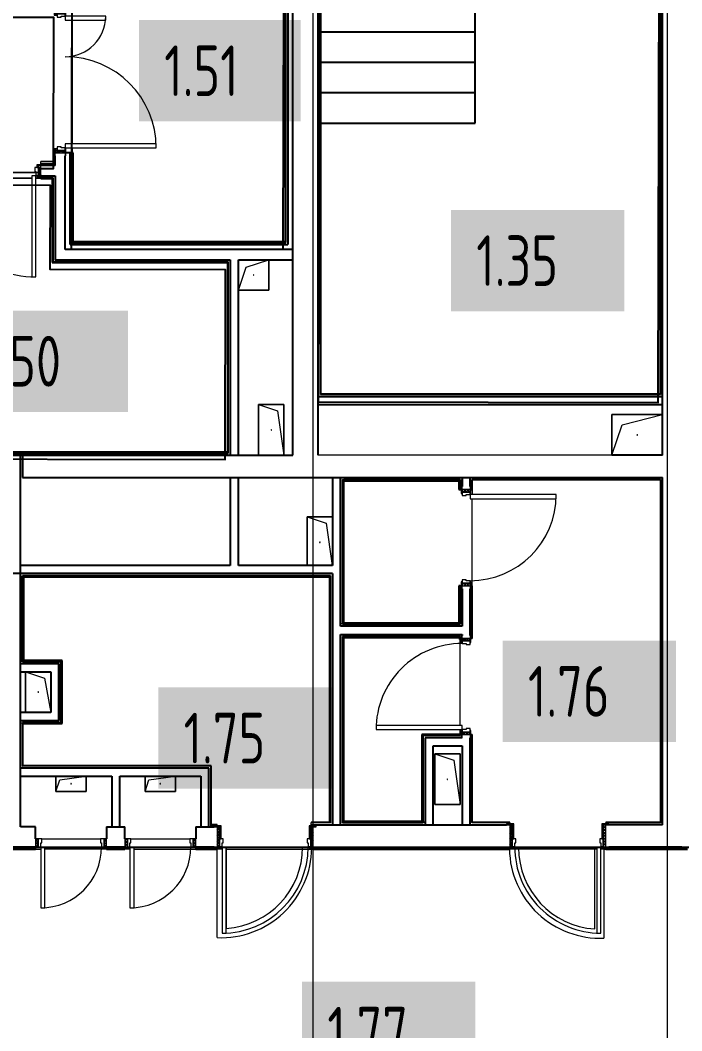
# Model space of a CAD drawing. Header units: millimetres. Extents: x 3914 to 443608, y -156176 to 78197.
# Drawn here: x 112723 to 119257, y -134527 to -124547 of the extents above; entities that cross this region are included whole.
import ezdxf

# ---------------------------------------------------------------- set-up
doc = ezdxf.new("R2010")
doc.units = ezdxf.units.MM
doc.linetypes.add('200_ШТРИХ__ш1_п0_6_', pattern=[160, 100, -60])
for name, color, linetype, lineweight in [('A-DOOR-1', 7, 'Continuous', 5), ('A-DOOR-2', 7, '200_ШТРИХ__ш1_п0_6_', 5), ('A-DOOR-FRAM-2', 7, 'Continuous', 5), ('A-FLOR', 7, 'Continuous', 9), ('A-GENM', 7, 'Continuous', 9), ('Оси', 7, 'Continuous', 9)]:
    doc.layers.add(name, color=color, linetype=linetype, lineweight=lineweight)
doc.layers.add('A-DOOR-FRAM-1', color=7, linetype='Continuous', lineweight=5, true_color=0xc0c0c0)
doc.styles.add('СПДС', font='ГОСТ тип А.ttf', dxfattribs={"width": 0.9})
pattern_1 = [(135, (1826.41, 104.685), (-14.14214, -14.14214), []), (225, (1826.41, 104.685), (14.14214, -14.14214), [])]
pattern_2 = [(45, (-296.384, 104.685), (-14.1421, 14.1421), []), (135, (-296.384, 104.685), (-14.1421, -14.1421), [])]

# ---------------------------------------------------------------- blocks, each defined once
blk = doc.blocks.new('110_Дверь_СКБ_1Ст_Внутренняя1 - Д-11а _огнестойкость EI 15_-32666892-Объем проектирования 1 этажа')
at = {"layer": 'A-DOOR-2'}
h = blk.add_hatch(dxfattribs=at)
h.set_pattern_fill('FP_44', color=256, style=0, pattern_type=2)
h.set_pattern_definition([(135, (1751.41, 114.685), (-14.14214, -14.14214), []), (225, (1751.41, 114.685), (14.14214, -14.14214), [])])
h.paths.add_polyline_path([(562.5, 50), (537.5, 49.1), (537.5, -50), (562.5, -50), (562.5, 0)])
at = {"layer": 'A-DOOR-FRAM-2'}
h = blk.add_hatch(dxfattribs=at)
h.set_pattern_fill('FP_45', color=256, style=0, pattern_type=2)
h.set_pattern_definition([(45, (-371.384, 114.685), (-14.1421, 14.1421), []), (135, (-371.384, 114.685), (-14.1421, -14.1421), [])])
h.paths.add_polyline_path([(-537.5, 50), (-537.5, -50), (-512.5, -50), (-512.5, 50)])
at = {"layer": 'A-DOOR-1'}
for p, q in [((-487.5, 1050), (-487.5, 50)), ((-447.5, 1050), (-487.5, 1050)), ((-447.5, 50), (-447.5, 1050)), ((-487.5, 50), (-447.5, 50))]:
    blk.add_line(p, q, dxfattribs=at)
blk.add_arc((-487.5, 50), 1000, 360, 90, dxfattribs=at)
at = {"layer": 'A-DOOR-FRAM-1'}
for p, q in [((-497.5, 58), (-567.5, 58)), ((-567.5, 58), (-567.5, 50)), ((-567.5, 50), (-497.5, 50)), ((-512.5, 50), (-537.5, 50)), ((-537.5, 50), (-537.5, -50)), ((-487.5, 50), (-512.5, 50)), ((-512.5, 50), (-512.5, -30)), ((-512.5, -50), (-512.5, 50)), ((-497.5, 50), (-512.5, 50)), ((-512.5, 50), (-512.5, 49)), ((-512.5, 49), (-497.5, 49)), ((-497.5, 50), (-497.5, 58)), ((-497.5, 49), (-497.5, 50)), ((-487.5, 10), (-487.5, 50)), ((-477.5, 10), (-487.5, 10)), ((-477.5, -30), (-477.5, 10)), ((512.5, 10), (502.5, 10)), ((502.5, 10), (502.5, -30)), ((512.5, 50), (512.5, 10)), ((537.5, 50), (512.5, 50)), ((592.5, 58), (522.5, 58)), ((522.5, 58), (522.5, 50)), ((537.5, 50), (522.5, 50)), ((522.5, 50), (522.5, 49)), ((522.5, 50), (592.5, 50)), ((522.5, 49), (537.5, 49)), ((537.5, -30), (537.5, 50)), ((562.5, 50), (537.5, 50)), ((537.5, 50), (537.5, -50)), ((537.5, 49), (537.5, 50)), ((562.5, -50), (562.5, 50)), ((592.5, 50), (592.5, 58)), ((-497.5, -50), (-567.5, -50)), ((-567.5, -50), (-567.5, -58)), ((-567.5, -58), (-497.5, -58)), ((-537.5, -50), (-512.5, -50)), ((-512.5, -30), (-477.5, -30)), ((-497.5, -30), (-512.5, -30)), ((-512.5, -30), (-512.5, -50)), ((-512.5, -50), (-497.5, -50)), ((-497.5, -50), (-497.5, -30)), ((-497.5, -58), (-497.5, -50)), ((502.5, -30), (537.5, -30)), ((537.5, -30), (522.5, -30)), ((522.5, -30), (522.5, -50)), ((522.5, -50), (537.5, -50)), ((592.5, -50), (522.5, -50)), ((522.5, -50), (522.5, -58)), ((522.5, -58), (592.5, -58)), ((537.5, -50), (537.5, -30)), ((537.5, -50), (562.5, -50)), ((592.5, -58), (592.5, -50))]:
    blk.add_line(p, q, dxfattribs=at)
blk = doc.blocks.new('110_Дверь_СКБ_2Ст - Д-10а_ СОШ_Дв_1450x2100h_Горячий цех-25784455-Объем проектирования 1 этажа')
at = {"layer": 'A-DOOR-2'}
h = blk.add_hatch(dxfattribs=at)
h.set_pattern_fill('FP_56', color=256, style=0, pattern_type=2)
h.set_pattern_definition([(135, (1601.41, 114.685), (-14.14214, -14.14214), []), (225, (1601.41, 114.685), (14.14214, -14.14214), [])])
h.paths.add_polyline_path([(712.5, -50), (712.5, 50), (687.5, 50), (687.5, -50)])
at = {"layer": 'A-DOOR-FRAM-2'}
h = blk.add_hatch(dxfattribs=at)
h.set_pattern_fill('FP_57', color=256, style=0, pattern_type=2)
h.set_pattern_definition([(45, (-521.384, 114.685), (-14.1421, 14.1421), []), (135, (-521.384, 114.685), (-14.1421, -14.1421), [])])
h.paths.add_polyline_path([(-662.5, -50), (-662.5, 50), (-687.5, 50), (-687.5, -50)])
at = {"layer": 'A-DOOR-1'}
for p, q in [((662.5, 950), (622.5, 950)), ((622.5, 950), (622.5, 50)), ((662.5, 50), (662.5, 950)), ((-637.5, 450), (-637.5, 50)), ((-597.5, 450), (-637.5, 450)), ((-597.5, 50), (-597.5, 450)), ((-637.5, 50), (-597.5, 50)), ((622.5, 50), (662.5, 50))]:
    blk.add_line(p, q, dxfattribs=at)
for centre, radius, start, end in [((662.5, 50), 900, 90, 180), ((-637.5, 50), 400, 0, 90)]:
    blk.add_arc(centre, radius, start, end, dxfattribs=at)
at = {"layer": 'A-DOOR-FRAM-1'}
for p, q in [((-647.5, 58), (-717.5, 58)), ((-717.5, 58), (-717.5, 50)), ((-717.5, 50), (-647.5, 50)), ((-662.5, 50), (-687.5, 50)), ((-687.5, 50), (-687.5, -50)), ((-637.5, 50), (-662.5, 50)), ((-662.5, 50), (-662.5, -30)), ((-662.5, -50), (-662.5, 50)), ((-647.5, 50), (-647.5, 58)), ((-637.5, 10), (-637.5, 50)), ((-627.5, 10), (-637.5, 10)), ((-627.5, -30), (-627.5, 10)), ((662.5, 10), (652.5, 10)), ((652.5, 10), (652.5, -30)), ((662.5, 50), (662.5, 10)), ((687.5, 50), (662.5, 50)), ((742.5, 58), (672.5, 58)), ((672.5, 58), (672.5, 50)), ((672.5, 50), (742.5, 50)), ((687.5, -30), (687.5, 50)), ((712.5, 50), (687.5, 50)), ((687.5, 50), (687.5, -50)), ((712.5, -50), (712.5, 50)), ((742.5, 50), (742.5, 58)), ((-647.5, -50), (-717.5, -50)), ((-717.5, -50), (-717.5, -58)), ((-717.5, -58), (-647.5, -58)), ((-687.5, -50), (-662.5, -50)), ((-662.5, -30), (-627.5, -30)), ((-647.5, -30), (-662.5, -30)), ((-662.5, -30), (-662.5, -50)), ((-662.5, -50), (-647.5, -50)), ((-647.5, -50), (-647.5, -30)), ((-647.5, -58), (-647.5, -50)), ((652.5, -30), (687.5, -30)), ((687.5, -30), (672.5, -30)), ((672.5, -30), (672.5, -50)), ((672.5, -50), (687.5, -50)), ((742.5, -50), (672.5, -50)), ((672.5, -50), (672.5, -58)), ((672.5, -58), (742.5, -58)), ((687.5, -50), (687.5, -30)), ((687.5, -50), (712.5, -50)), ((742.5, -58), (742.5, -50))]:
    blk.add_line(p, q, dxfattribs=at)
blk = doc.blocks.new('110_Дверь_СКБ_1Ст_Внутренняя1 - Д-8 950x2100h_охрана-V22-Объем проектирования 1 этажа')
at = {"layer": 'A-DOOR-2'}
h = blk.add_hatch(dxfattribs=at)
h.set_pattern_fill('FP_33', color=256, style=0, pattern_type=2)
h.set_pattern_definition([(135, (1826.41, 164.685), (-14.14214, -14.14214), []), (225, (1826.41, 164.685), (14.14214, -14.14214), [])])
h.paths.add_polyline_path([(487.5, 100), (462.5, 100), (462.5, -100), (487.5, -100), (487.5, 13.7)])
at = {"layer": 'A-DOOR-FRAM-2'}
h = blk.add_hatch(dxfattribs=at)
h.set_pattern_fill('FP_34', color=256, style=0, pattern_type=2)
h.set_pattern_definition([(45, (-296.384, 164.685), (-14.1421, 14.1421), []), (135, (-296.384, 164.685), (-14.1421, -14.1421), [])])
h.paths.add_polyline_path([(-437.5, 100), (-462.5, 100), (-462.5, -100), (-437.5, -100), (-437.5, 16.5)])
at = {"layer": 'A-DOOR-1'}
for p, q in [((437.5, 950), (397.5, 950)), ((397.5, 950), (397.5, 100)), ((437.5, 100), (437.5, 950)), ((397.5, 100), (437.5, 100))]:
    blk.add_line(p, q, dxfattribs=at)
blk.add_arc((437.5, 100), 850, 90, 180, dxfattribs=at)
at = {"layer": 'A-DOOR-FRAM-1'}
for p, q in [((-422.5, 108), (-492.5, 108)), ((-492.5, 108), (-492.5, 100)), ((-492.5, 100), (-422.5, 100)), ((-437.5, 100), (-462.5, 100)), ((-462.5, 100), (-462.5, -100)), ((-412.5, 100), (-437.5, 100)), ((-437.5, 100), (-437.5, 20)), ((-437.5, -100), (-437.5, 100)), ((-422.5, 100), (-437.5, 100)), ((-437.5, 100), (-437.5, 99)), ((-422.5, 100), (-422.5, 108)), ((-422.5, 99), (-422.5, 100)), ((-412.5, 60), (-412.5, 100)), ((437.5, 100), (437.5, 60)), ((462.5, 100), (437.5, 100)), ((517.5, 108), (447.5, 108)), ((447.5, 108), (447.5, 100)), ((462.5, 100), (447.5, 100)), ((447.5, 100), (447.5, 99)), ((447.5, 100), (517.5, 100)), ((462.5, 20), (462.5, 100)), ((487.5, 100), (462.5, 100)), ((462.5, 100), (462.5, -100)), ((462.5, 99), (462.5, 100)), ((487.5, -100), (487.5, 100)), ((517.5, 100), (517.5, 108)), ((-437.5, 99), (-422.5, 99)), ((-437.5, 20), (-402.5, 20)), ((-422.5, 20), (-437.5, 20)), ((-437.5, 20), (-437.5, -100)), ((-422.5, -100), (-422.5, 20)), ((-402.5, 60), (-412.5, 60)), ((-402.5, 20), (-402.5, 60)), ((437.5, 60), (427.5, 60)), ((427.5, 60), (427.5, 20)), ((427.5, 20), (462.5, 20)), ((447.5, 99), (462.5, 99)), ((462.5, 20), (447.5, 20)), ((447.5, 20), (447.5, -100)), ((462.5, -100), (462.5, 20)), ((-422.5, -100), (-492.5, -100)), ((-492.5, -100), (-492.5, -108)), ((-492.5, -108), (-422.5, -108)), ((-462.5, -100), (-437.5, -100)), ((-437.5, -100), (-422.5, -100)), ((-422.5, -108), (-422.5, -100)), ((447.5, -100), (462.5, -100)), ((517.5, -100), (447.5, -100)), ((447.5, -100), (447.5, -108)), ((447.5, -108), (517.5, -108)), ((462.5, -100), (487.5, -100)), ((517.5, -108), (517.5, -100))]:
    blk.add_line(p, q, dxfattribs=at)
blk = doc.blocks.new('110_Дверь_СКБ_1Ст_Внутренняя1 - Д-8_п_ 950x2100h_охрана 2-32201800-Объем проектирования 1 этажа')
at = {"layer": 'A-DOOR-2'}
h = blk.add_hatch(dxfattribs=at)
h.set_pattern_fill('FP_88', color=256, style=0, pattern_type=2)
h.set_pattern_definition([(135, (1826.41, 174.685), (-14.14214, -14.14214), []), (225, (1826.41, 174.685), (14.14214, -14.14214), [])])
h.paths.add_polyline_path([(487.5, 110), (462.5, 109.7), (462.5, -110), (487.5, -110)])
at = {"layer": 'A-DOOR-FRAM-2'}
h = blk.add_hatch(dxfattribs=at)
h.set_pattern_fill('FP_89', color=256, style=0, pattern_type=2)
h.set_pattern_definition([(45, (-296.384, 174.685), (-14.1421, 14.1421), []), (135, (-296.384, 174.685), (-14.1421, -14.1421), [])])
h.paths.add_polyline_path([(-437.5, 110), (-462.5, 110), (-462.5, -110), (-437.5, -109.1)])
at = {"layer": 'A-DOOR-1'}
for p, q in [((-412.5, 960), (-412.5, 110)), ((-372.5, 960), (-412.5, 960)), ((-372.5, 110), (-372.5, 960)), ((-412.5, 110), (-372.5, 110))]:
    blk.add_line(p, q, dxfattribs=at)
blk.add_arc((-412.5, 110), 850, 360, 90, dxfattribs=at)
at = {"layer": 'A-DOOR-FRAM-1'}
for p, q in [((-422.5, 118), (-492.5, 118)), ((-492.5, 118), (-492.5, 110)), ((-492.5, 110), (-422.5, 110)), ((-437.5, 110), (-462.5, 110)), ((-462.5, 110), (-462.5, -110)), ((-412.5, 110), (-437.5, 110)), ((-437.5, 110), (-437.5, 30)), ((-437.5, -110), (-437.5, 110)), ((-422.5, 110), (-437.5, 110)), ((-437.5, 110), (-437.5, 109)), ((-437.5, 109), (-422.5, 109)), ((-422.5, 110), (-422.5, 118)), ((-422.5, 109), (-422.5, 110)), ((-412.5, 70), (-412.5, 110)), ((437.5, 110), (437.5, 70)), ((462.5, 110), (437.5, 110)), ((517.5, 118), (447.5, 118)), ((447.5, 118), (447.5, 110)), ((462.5, 110), (447.5, 110)), ((447.5, 110), (447.5, 109)), ((447.5, 110), (517.5, 110)), ((447.5, 109), (462.5, 109)), ((462.5, 30), (462.5, 110)), ((487.5, 110), (462.5, 110)), ((462.5, 110), (462.5, -110)), ((462.5, 109), (462.5, 110)), ((487.5, -110), (487.5, 110)), ((517.5, 110), (517.5, 118)), ((-437.5, 30), (-402.5, 30)), ((-422.5, 30), (-437.5, 30)), ((-437.5, 30), (-437.5, -110)), ((-422.5, -110), (-422.5, 30)), ((-402.5, 70), (-412.5, 70)), ((-402.5, 30), (-402.5, 70)), ((437.5, 70), (427.5, 70)), ((427.5, 70), (427.5, 30)), ((427.5, 30), (462.5, 30)), ((462.5, 30), (447.5, 30)), ((447.5, 30), (447.5, -110)), ((462.5, -110), (462.5, 30)), ((-422.5, -110), (-492.5, -110)), ((-492.5, -110), (-492.5, -118)), ((-492.5, -118), (-422.5, -118)), ((-462.5, -110), (-437.5, -110)), ((-437.5, -110), (-422.5, -110)), ((-422.5, -118), (-422.5, -110)), ((447.5, -110), (462.5, -110)), ((517.5, -110), (447.5, -110)), ((447.5, -110), (447.5, -118)), ((447.5, -118), (517.5, -118)), ((462.5, -110), (487.5, -110)), ((517.5, -118), (517.5, -110))]:
    blk.add_line(p, q, dxfattribs=at)
blk = doc.blocks.new('110_Дверь_СКБ_1Ст_Внутренняя1 - Д-7_п__950x2100h_Туалет-32207265-Объем проектирования 1 этажа')
at = {"layer": 'A-DOOR-2'}
h = blk.add_hatch(dxfattribs=at)
h.set_pattern_fill('FP_35', color=256, style=0, pattern_type=2)
h.set_pattern_definition(pattern_1)
h.paths.add_polyline_path([(487.5, -40), (487.5, 40), (462.5, 40), (462.5, -40), (480.9, -40)])
at = {"layer": 'A-DOOR-FRAM-2'}
h = blk.add_hatch(dxfattribs=at)
h.set_pattern_fill('FP_36', color=256, style=0, pattern_type=2)
h.set_pattern_definition(pattern_2)
h.paths.add_polyline_path([(-437.5, 40), (-462.5, 40), (-460.8, -40), (-437.5, -40)])
at = {"layer": 'A-DOOR-1'}
for p, q in [((-412.5, 890), (-412.5, 40)), ((-372.5, 890), (-412.5, 890)), ((-372.5, 40), (-372.5, 890)), ((-412.5, 40), (-372.5, 40))]:
    blk.add_line(p, q, dxfattribs=at)
blk.add_arc((-412.5, 40), 850, 360, 90, dxfattribs=at)
at = {"layer": 'A-DOOR-FRAM-1'}
for p, q in [((-422.5, 48), (-492.5, 48)), ((-492.5, 48), (-492.5, 40)), ((-492.5, 40), (-422.5, 40)), ((-437.5, 40), (-462.5, 40)), ((-462.5, 40), (-462.5, -40)), ((-412.5, 40), (-437.5, 40)), ((-437.5, 40), (-437.5, -40)), ((-437.5, -40), (-437.5, 40)), ((-422.5, 40), (-437.5, 40)), ((-437.5, 40), (-437.5, 39)), ((-437.5, 39), (-422.5, 39)), ((-422.5, 40), (-422.5, 48)), ((-422.5, 39), (-422.5, 40)), ((-412.5, 0), (-412.5, 40)), ((-402.5, 0), (-412.5, 0)), ((-402.5, -40), (-402.5, 0)), ((437.5, 0), (427.5, 0)), ((427.5, 0), (427.5, -40)), ((437.5, 40), (437.5, 0)), ((462.5, 40), (437.5, 40)), ((517.5, 48), (447.5, 48)), ((447.5, 48), (447.5, 40)), ((462.5, 40), (447.5, 40)), ((447.5, 40), (447.5, 39)), ((447.5, 40), (517.5, 40)), ((447.5, 39), (462.5, 39)), ((462.5, -40), (462.5, 40)), ((487.5, 40), (462.5, 40)), ((462.5, 40), (462.5, -40)), ((462.5, 39), (462.5, 40)), ((487.5, -40), (487.5, 40)), ((517.5, 40), (517.5, 48)), ((-422.5, -40), (-492.5, -40)), ((-492.5, -40), (-492.5, -48)), ((-492.5, -48), (-422.5, -48)), ((-462.5, -40), (-437.5, -40)), ((-422.5, -39), (-437.5, -39)), ((-437.5, -39), (-437.5, -40)), ((-437.5, -40), (-402.5, -40)), ((-437.5, -40), (-422.5, -40)), ((-422.5, -40), (-422.5, -39)), ((-422.5, -48), (-422.5, -40)), ((427.5, -40), (462.5, -40)), ((462.5, -39), (447.5, -39)), ((447.5, -39), (447.5, -40)), ((447.5, -40), (462.5, -40)), ((517.5, -40), (447.5, -40)), ((447.5, -40), (447.5, -48)), ((447.5, -48), (517.5, -48)), ((462.5, -40), (462.5, -39)), ((462.5, -40), (487.5, -40)), ((517.5, -48), (517.5, -40))]:
    blk.add_line(p, q, dxfattribs=at)
blk = doc.blocks.new('110_Дверь_СКБ_1Ст_Внутренняя1 - Д-7_л__950x2100h_Туалет-32209783-Объем проектирования 1 этажа')
at = {"layer": 'A-DOOR-2'}
h = blk.add_hatch(dxfattribs=at)
h.set_pattern_fill('FP_35', color=256, style=0, pattern_type=2)
h.set_pattern_definition(pattern_1)
h.paths.add_polyline_path([(462.5, 40), (462.5, -40), (487.5, -40), (487.5, 40)])
at = {"layer": 'A-DOOR-FRAM-2'}
h = blk.add_hatch(dxfattribs=at)
h.set_pattern_fill('FP_36', color=256, style=0, pattern_type=2)
h.set_pattern_definition(pattern_2)
h.paths.add_polyline_path([(-462.5, -40), (-437.5, -40), (-437.5, 40), (-462.5, 40)])
at = {"layer": 'A-DOOR-1'}
for p, q in [((-412.5, 890), (-412.5, 40)), ((-372.5, 890), (-412.5, 890)), ((-372.5, 40), (-372.5, 890)), ((-412.5, 40), (-372.5, 40))]:
    blk.add_line(p, q, dxfattribs=at)
blk.add_arc((-412.5, 40), 850, 360, 90, dxfattribs=at)
at = {"layer": 'A-DOOR-FRAM-1'}
for p, q in [((-422.5, 48), (-492.5, 48)), ((-492.5, 48), (-492.5, 40)), ((-492.5, 40), (-422.5, 40)), ((-437.5, 40), (-462.5, 40)), ((-462.5, 40), (-462.5, -40)), ((-412.5, 40), (-437.5, 40)), ((-437.5, 40), (-437.5, -40)), ((-437.5, -40), (-437.5, 40)), ((-422.5, 40), (-437.5, 40)), ((-437.5, 40), (-437.5, 39)), ((-437.5, 39), (-422.5, 39)), ((-422.5, 40), (-422.5, 48)), ((-422.5, 39), (-422.5, 40)), ((-412.5, 0), (-412.5, 40)), ((-402.5, 0), (-412.5, 0)), ((-402.5, -40), (-402.5, 0)), ((437.5, 0), (427.5, 0)), ((427.5, 0), (427.5, -40)), ((437.5, 40), (437.5, 0)), ((462.5, 40), (437.5, 40)), ((517.5, 48), (447.5, 48)), ((447.5, 48), (447.5, 40)), ((462.5, 40), (447.5, 40)), ((447.5, 40), (447.5, 39)), ((447.5, 40), (517.5, 40)), ((447.5, 39), (462.5, 39)), ((462.5, -40), (462.5, 40)), ((487.5, 40), (462.5, 40)), ((462.5, 40), (462.5, -40)), ((462.5, 39), (462.5, 40)), ((487.5, -40), (487.5, 40)), ((517.5, 40), (517.5, 48)), ((-422.5, -40), (-492.5, -40)), ((-492.5, -40), (-492.5, -48)), ((-492.5, -48), (-422.5, -48)), ((-462.5, -40), (-437.5, -40)), ((-422.5, -39), (-437.5, -39)), ((-437.5, -39), (-437.5, -40)), ((-437.5, -40), (-402.5, -40)), ((-437.5, -40), (-422.5, -40)), ((-422.5, -40), (-422.5, -39)), ((-422.5, -48), (-422.5, -40)), ((427.5, -40), (462.5, -40)), ((462.5, -39), (447.5, -39)), ((447.5, -39), (447.5, -40)), ((447.5, -40), (462.5, -40)), ((517.5, -40), (447.5, -40)), ((447.5, -40), (447.5, -48)), ((447.5, -48), (517.5, -48)), ((462.5, -40), (462.5, -39)), ((462.5, -40), (487.5, -40)), ((517.5, -48), (517.5, -40))]:
    blk.add_line(p, q, dxfattribs=at)
blk = doc.blocks.new('GM_Отверстие прямоугольное _в плите_ - Отверстие-21716050-Объем проектирования 1 этажа')
at = {"layer": 'A-GENM'}
for p, q in [((-250, -200), (-250, 200)), ((-250, 200), (250, 200)), ((250, 200), (-250, 200)), ((-250, 200), (-250, -200)), ((-150, 100), (250, 200)), ((-250, -200), (-150, 100))]:
    blk.add_line(p, q, dxfattribs=at)
for start, end in [(360, 180), (180, 360)]:
    blk.add_arc((0, 0), 2.5, start, end, dxfattribs=at)
blk = doc.blocks.new('GM_Отверстие прямоугольное _в плите_ - Отверстие-V124-Объем проектирования 1 этажа')
at = {"layer": 'A-GENM'}
for p, q in [((-250, -125), (-250, 125)), ((-250, 125), (-250, -125)), ((-187.5, 62.5), (230.1, 122.2)), ((-250, -125), (-187.5, 62.5)), ((230.1, -125), (-250, -125)), ((-250, -125), (230.1, -125))]:
    blk.add_line(p, q, dxfattribs=at)
for start, end in [(360, 180), (180, 360)]:
    blk.add_arc((0, 0), 2.5, start, end, dxfattribs=at)
blk = doc.blocks.new('GM_Отверстие прямоугольное _в плите_ - Отверстие-V125-Объем проектирования 1 этажа')
at = {"layer": 'A-GENM'}
for p, q in [((-250, -125), (-250, 125)), ((-250, 125), (250, 125)), ((250, 125), (-250, 125)), ((-250, 125), (-250, -125)), ((-187.5, 62.5), (250, 125)), ((-250, -125), (-187.5, 62.5)), ((250, -125), (-250, -125)), ((-250, -125), (250, -125))]:
    blk.add_line(p, q, dxfattribs=at)
for start, end in [(360, 180), (180, 360)]:
    blk.add_arc((0, 0), 2.5, start, end, dxfattribs=at)
blk = doc.blocks.new('GM_Отверстие прямоугольное _в плите_ - Отверстие-V126-Объем проектирования 1 этажа')
at = {"layer": 'A-GENM'}
for p, q in [((-137.5, 62.5), (200, 125)), ((-200, -125), (-137.5, 62.5)), ((200, -125), (-200, -125)), ((-200, -125), (200, -125))]:
    blk.add_line(p, q, dxfattribs=at)
for start, end in [(360, 180), (180, 360)]:
    blk.add_arc((0, 0), 2.5, start, end, dxfattribs=at)
blk = doc.blocks.new('110_Дверь_СКБ_1Ст - д-18 700x2100h_Технический шкаф ЭОМ и СС-23257539-Объем проектирования 1 этажа')
at = {"layer": 'A-DOOR-2'}
h = blk.add_hatch(dxfattribs=at)
h.set_pattern_fill('FP_121', color=256, style=0, pattern_type=2)
h.set_pattern_definition([(135, (1951.41, 164.685), (-14.14214, -14.14214), []), (225, (1951.41, 164.685), (14.14214, -14.14214), [])])
h.paths.add_polyline_path([(337.5, 100), (337.5, 20), (362.5, 20), (362.5, 100)])
at = {"layer": 'A-DOOR-FRAM-2'}
h = blk.add_hatch(dxfattribs=at)
h.set_pattern_fill('FP_122', color=256, style=0, pattern_type=2)
h.set_pattern_definition([(45, (-171.384, 164.685), (-14.1421, 14.1421), []), (135, (-171.384, 164.685), (-14.1421, -14.1421), [])])
h.paths.add_polyline_path([(-337.5, 100), (-337.5, 20), (-312.5, 20), (-312.5, 100)])
at = {"layer": 'A-DOOR-1'}
for p, q in [((312.5, 700), (272.5, 700)), ((272.5, 700), (272.5, 100)), ((312.5, 100), (312.5, 700)), ((272.5, 100), (312.5, 100))]:
    blk.add_line(p, q, dxfattribs=at)
blk.add_arc((312.5, 100), 600, 90, 180, dxfattribs=at)
at = {"layer": 'A-DOOR-FRAM-1'}
for p, q in [((-312.5, 100), (-337.5, 100)), ((-337.5, 100), (-337.5, 20)), ((-287.5, 100), (-312.5, 100)), ((-312.5, 100), (-312.5, 20)), ((-312.5, 20), (-312.5, 100)), ((-287.5, 60), (-287.5, 100)), ((-287.5, 100), (272.5, 100)), ((312.5, 100), (312.5, 60)), ((337.5, 100), (312.5, 100)), ((337.5, 20), (337.5, 100)), ((362.5, 100), (337.5, 100)), ((337.5, 100), (337.5, 20)), ((362.5, 20), (362.5, 100)), ((-337.5, 20), (-312.5, 20)), ((-312.5, 20), (-277.5, 20)), ((-277.5, 60), (-287.5, 60)), ((-277.5, 20), (-277.5, 60)), ((302.5, 20), (-277.5, 20)), ((312.5, 60), (302.5, 60)), ((302.5, 60), (302.5, 20)), ((302.5, 20), (337.5, 20)), ((337.5, 20), (362.5, 20))]:
    blk.add_line(p, q, dxfattribs=at)
blk = doc.blocks.new('GM_Отверстие прямоугольное _в плите_ - Отверстие-21620300-Объем проектирования 1 этажа')
at = {"layer": 'A-GENM'}
for p, q in [((-150, -75), (-150, 75)), ((-150, 75), (-150, -75)), ((-150, -75), (-112.5, 37.5)), ((-112.5, 37.5), (150, 75)), ((150, 75), (150, -75)), ((150, -75), (150, 75)), ((150, -75), (-150, -75)), ((-150, -75), (150, -75))]:
    blk.add_line(p, q, dxfattribs=at)
for start, end in [(360, 180), (180, 360)]:
    blk.add_arc((0, 0), 2.5, start, end, dxfattribs=at)
blk = doc.blocks.new('GM_Отверстие прямоугольное _в плите_ - Отверстие-21958654-Объем проектирования 1 этажа')
at = {"layer": 'A-GENM'}
for p, q in [((-75, 75), (150, 150)), ((150, 150), (150, -150)), ((150, -150), (150, 150)), ((-150, -150), (-75, 75)), ((150, -150), (-150, -150)), ((-150, -150), (150, -150))]:
    blk.add_line(p, q, dxfattribs=at)
for start, end in [(360, 180), (180, 360)]:
    blk.add_arc((0, 0), 2.5, start, end, dxfattribs=at)
blk = doc.blocks.new('GM_Отверстие прямоугольное _в плите_ - Отверстие-V205-Объем проектирования 1 этажа')
at = {"layer": 'A-GENM'}
for p, q in [((-250, -125), (-250, 125)), ((-250, 125), (250, 125)), ((250, 125), (-250, 125)), ((-250, 125), (-250, -125)), ((-187.5, 62.5), (250, 125)), ((250, 125), (250, -125)), ((250, -125), (250, 125)), ((-250, -125), (-187.5, 62.5)), ((250, -125), (-250, -125)), ((-250, -125), (250, -125))]:
    blk.add_line(p, q, dxfattribs=at)
for start, end in [(360, 180), (180, 360)]:
    blk.add_arc((0, 0), 2.5, start, end, dxfattribs=at)

msp = doc.modelspace()

# ---------------------------------------------------------------- linework, layer by layer
for p, q in [((115667, -128842.7), (115667, -119262.7)), ((115667, -119262.7), (115667, -128262.7)), ((115687, -119282.7), (115687, -128242.7)), ((119046, -128240.7), (119046, -119700.2)), ((119047, -128241.7), (119047, -122762.7)), ((119067, -128842.7), (119067, -122762.7)), ((115417, -128842.7), (115417, -123000.2)), ((115339, -123090.7), (115339, -126734.7)), ((115347, -126742.7), (115347, -123082.7)), ((115367, -123062.7), (115367, -126762.7)), ((115688, -125109.6), (115688, -124114.3)), ((117217, -124662.7), (117217, -124362.7)), ((115687, -124662.7), (117217, -124662.7)), ((115687, -124662.7), (117217, -124662.7)), ((117217, -124962.7), (117217, -124662.7)), ((115687, -124962.7), (117217, -124962.7)), ((115687, -124962.7), (117217, -124962.7)), ((117217, -125262.7), (117217, -124962.7)), ((115688, -125109.6), (115687, -125109.6)), ((115688, -125109.6), (115688, -128242.2)), ((115687, -125262.7), (117217, -125262.7)), ((115687, -125262.7), (117217, -125262.7)), ((117217, -125562.7), (117217, -125262.7)), ((115687, -125562.7), (117217, -125562.7)), ((115687, -125562.7), (117217, -125562.7)), ((115688, -125662.3), (115687, -125662.3)), ((113047, -125882.7), (113047, -125942.7)), ((113059, -125882.7), (113047, -125882.7)), ((113067, -125982.7), (113067, -125887.7)), ((113167, -126812.7), (113167, -125887.7)), ((113217, -125857.7), (113175, -125857.7)), ((113245, -125857.7), (113217, -125857.7)), ((113217, -126762.7), (113217, -125857.7)), ((113237, -126742.7), (113237, -125857.7)), ((113245, -126742.7), (113245, -125857.7)), ((112927, -125962.7), (113067, -125962.7)), ((113067, -125982.7), (112957, -125982.7)), ((112927, -126090.7), (112927, -126102.7)), ((113047, -126102.7), (112927, -126102.7)), ((112927, -126110.7), (113039, -126110.7)), ((112957, -126082.7), (113067, -126082.7)), ((113039, -126110.7), (113039, -126940.7)), ((113047, -126912.7), (113047, -126102.7)), ((113067, -126082.7), (113067, -126912.7)), ((113237, -126742.7), (113245, -126742.7)), ((115339, -126734.7), (113237.5, -126734.7)), ((113237.5, -126734.7), (113237.5, -126742.7)), ((113245, -126742.7), (115347, -126742.7)), ((115417, -126812.7), (113167, -126812.7)), ((113217, -126762.7), (115367, -126762.7)), ((113039, -126940.7), (114770, -126940.7)), ((113047, -126932.7), (113047, -126912.7)), ((114778, -126932.7), (113047, -126932.7)), ((113067, -126912.7), (114798, -126912.7)), ((114770, -126940.7), (114770, -128814.7)), ((114778, -128822.7), (114778, -126932.7)), ((114798, -126912.7), (114798, -128842.7)), ((114878, -126912.7), (115417, -126912.7)), ((114878, -128842.7), (114878, -126912.7)), ((115687, -128240.7), (119046, -128240.7)), ((115688, -128241.7), (115687, -128241.7)), ((119046, -128241.7), (115688, -128241.7)), ((119046, -128240.7), (119046, -128241.7)), ((119046, -128241.7), (119047, -128241.7)), ((119047, -128241.7), (119047, -128242.7)), ((115667, -128262.7), (115667, -128262.7)), ((115667, -128262.7), (119067, -128262.7)), ((115688, -128242.2), (115687, -128242.2)), ((119047, -128242.7), (115687, -128242.7)), ((115667, -128342.7), (119067, -128342.7)), ((111247, -128822.7), (114778, -128822.7)), ((114770, -128814.7), (111255, -128814.7)), ((111227, -128842.7), (115417, -128842.7)), ((112727, -132512.7), (112727, -128842.7)), ((112747, -128842.7), (112747, -129062.7)), ((119067, -128842.7), (118567, -128842.7)), ((112747, -129062.7), (117167, -129062.7)), ((114798, -129062.7), (114798, -129932.7)), ((114878, -129932.7), (114878, -129062.7)), ((115807, -129062.7), (115807, -129932.7)), ((115887, -130532.6), (115887, -129062.7)), ((115907, -129082.7), (115907, -130501.6)), ((115918, -129083.7), (115918, -129082.7)), ((117056, -129083.7), (115918, -129083.7)), ((115918, -129094.7), (117056, -129094.7)), ((115918, -130512.6), (115918, -129094.7)), ((117056, -129082.7), (117067, -129082.7)), ((117056, -129082.7), (117056, -129083.7)), ((117056, -129094.7), (117056, -129182.6)), ((117067, -129082.7), (117067, -129182.6)), ((117087, -129062.7), (117087, -129152.6)), ((117167, -129062.7), (119067, -129062.7)), ((117167, -129152.6), (117167, -129062.7)), ((117187, -129082.7), (119047, -129082.7)), ((117188, -129182.6), (117188, -129083.7)), ((117188, -129083.7), (119046, -129083.7)), ((119046, -129083.7), (119046, -132471.7)), ((119067, -132492.7), (119067, -129062.7)), ((117056, -129182.6), (117067, -129182.6)), ((117067, -129182.6), (117079, -129182.6)), ((117175, -129182.6), (117187, -129182.6)), ((117187, -129182.6), (117188, -129182.6)), ((114798, -129932.7), (112727, -129932.7)), ((115807, -129932.7), (114878, -129932.7)), ((115807, -130012.7), (111227, -130012.7)), ((112747, -130882.7), (112747, -130032.7)), ((115787, -130032.7), (112747, -130032.7)), ((112758, -130882.7), (112758, -130032.7)), ((115776, -130032.7), (115776, -132472.7)), ((115787, -130043.7), (115787, -130032.7)), ((115807, -130012.7), (115807, -132492.7)), ((112747, -130043.7), (115787, -130043.7)), ((115787, -132472.7), (115787, -130043.7)), ((117067, -130132.6), (117056, -130132.6)), ((117056, -130132.6), (117056, -130512.6)), ((117067, -130132.6), (117067, -130512.6)), ((117188, -130132.6), (117187, -130132.6)), ((117188, -130652.6), (117188, -130132.6)), ((117087, -130162.6), (117087, -130532.6)), ((117167, -130622.6), (117167, -130162.6)), ((117087, -130532.6), (115887, -130532.6)), ((115907, -130512.6), (115907, -130501.6)), ((117067, -130501.6), (115907, -130501.6)), ((117067, -130512.6), (115907, -130512.6)), ((115887, -130612.6), (117087, -130612.6)), ((115887, -132492.7), (115887, -130612.6)), ((115907, -130632.6), (117067, -130632.6)), ((115907, -130632.6), (115907, -130643.6)), ((115918, -132472.7), (115918, -130632.6)), ((117056, -130632.6), (117056, -130652.6)), ((117067, -130643.6), (117067, -130632.6)), ((117087, -130612.6), (117087, -130622.6)), ((115907, -130643.6), (117067, -130643.6)), ((115907, -130643.6), (115907, -132472.7)), ((117056, -130652.6), (117067, -130652.6)), ((117067, -130652.6), (117067, -130643.6)), ((117067, -130652.6), (117079, -130652.6)), ((117187, -130652.6), (117188, -130652.6)), ((113105.4, -130902.7), (112727, -130902.7)), ((113136.4, -130871.7), (112747, -130871.7)), ((113125.4, -130882.7), (112747, -130882.7)), ((113105.4, -131462.7), (113105.4, -130902.7)), ((113125.4, -131482.7), (113125.4, -130882.7)), ((113136.4, -131493.7), (113136.4, -130871.7)), ((112727, -130982.7), (113025.4, -130982.7)), ((113025.4, -130982.7), (113025.4, -131382.7)), ((113025.4, -131382.7), (112727, -131382.7)), ((112727, -131462.7), (113105.4, -131462.7)), ((112747, -131493.7), (112747, -131482.7)), ((112747, -131482.7), (113125.4, -131482.7)), ((112747, -131493.7), (113136.4, -131493.7)), ((112748, -131911.7), (112748, -131482.7)), ((116690.3, -131601.7), (116690.3, -132472.7)), ((117067, -131601.7), (116690.3, -131601.7)), ((117067, -131612.7), (116701.3, -131612.7)), ((116701.3, -132461.7), (116701.3, -131612.7)), ((117087, -131632.7), (116721.3, -131632.7)), ((116721.3, -131632.7), (116721.3, -132492.7)), ((117067, -131602.6), (117056, -131602.6)), ((117056, -131602.6), (117056, -131612.7)), ((117067, -131602.6), (117067, -131601.7)), ((117079, -131602.6), (117067, -131602.6)), ((117067, -131612.7), (117067, -131602.6)), ((117167, -132492.7), (117167, -131632.6)), ((117188, -131602.6), (117187, -131602.6)), ((117188, -132471.7), (117188, -131602.6)), ((116801.3, -131712.7), (117087, -131712.7)), ((116801.3, -132492.7), (116801.3, -131712.7)), ((117087, -131712.7), (117087, -132492.7)), ((114587, -131932.7), (112727, -131932.7)), ((112748, -131912.7), (112747, -131912.7)), ((114608, -131911.7), (112748, -131911.7)), ((114587, -132512.7), (114587, -131932.7)), ((114608, -132491.7), (114608, -131911.7)), ((112727, -132012.7), (113627, -132012.7)), ((113627, -132012.7), (113627, -132512.7)), ((113707, -132012.7), (114507, -132012.7)), ((113707, -132512.7), (113707, -132012.7)), ((114507, -132012.7), (114507, -132512.7)), ((112875.4, -132512.7), (112727, -132512.7)), ((112875.4, -132632.7), (112875.4, -132512.7)), ((113575.4, -132512.7), (113575.4, -132632.7)), ((113575.4, -132512.7), (113757, -132512.7)), ((113757, -132632.7), (113757, -132512.7)), ((114457, -132512.7), (114457, -132632.7)), ((114457, -132512.7), (114587, -132512.7)), ((114587, -132512.7), (114637, -132512.7)), ((114607, -132492.7), (114667, -132492.7)), ((114667, -132491.7), (114608, -132491.7)), ((114667, -132492.7), (114667, -132491.7)), ((114667, -132504.7), (114667, -132492.7)), ((115787, -132471.7), (115597, -132471.7)), ((115597, -132471.7), (115597, -132472.7)), ((115597, -132492.7), (115617, -132492.7)), ((115617, -132492.7), (115617, -132504.7)), ((115617, -132492.7), (117527, -132492.7)), ((116701.3, -132461.7), (115907, -132461.7)), ((116701.3, -132472.7), (115907, -132472.7)), ((116701.3, -132461.7), (116701.3, -132472.7)), ((116701.3, -132472.7), (116701.3, -132472.7)), ((117188, -132472.7), (117187, -132472.7)), ((117557, -132471.7), (117188, -132471.7)), ((117557, -132472.7), (117557, -132471.7)), ((119046, -132471.7), (118507, -132471.7)), ((118507, -132471.7), (118507, -132472.7)), ((119067, -132492.7), (118537, -132492.7)), ((119047, -132471.7), (119047, -132472.7)), ((112377, -132712.7), (112875.4, -132712.7)), ((112875.4, -132712.7), (112377, -132712.7)), ((112875.4, -132732.7), (112875.4, -132712.7)), ((112875.4, -132733.7), (112875.4, -132732.7)), ((113575.4, -132712.7), (113757, -132712.7)), ((113757, -132712.7), (113575.4, -132712.7)), ((113575.4, -132712.7), (113575.4, -132732.7)), ((113575.4, -132732.7), (113575.4, -132733.7)), ((113757, -132732.7), (113757, -132712.7)), ((113757, -132733.7), (113757, -132732.7)), ((114457, -132712.7), (114637, -132712.7)), ((114637, -132712.7), (114457, -132712.7)), ((114457, -132712.7), (114457, -132732.7)), ((114457, -132732.7), (114457, -132733.7)), ((114667, -132732.7), (114667, -132720.7)), ((114667, -132733.7), (114667, -132732.7)), ((115617, -132720.7), (115617, -132732.7)), ((115617, -132732.7), (115617, -132733.7)), ((115647, -132712.7), (117527, -132712.7)), ((117555.1, -132732.7), (117557, -132732.7)), ((117557, -132733.7), (117557, -132732.7)), ((118507, -132732.7), (118507, -132733.7)), ((119257, -132712.7), (118537, -132712.7)), ((119067, -132712.7), (119257, -132712.7)), ((112347, -132733.7), (112875.4, -132733.7)), ((113575.4, -132733.7), (113757, -132733.7)), ((114457, -132733.7), (114667, -132733.7)), ((115617, -132733.7), (117557, -132733.7)), ((118507, -132733.7), (119312, -132733.7))]:
    msp.add_line(p, q)
at = {"flags": 128}
for points in [[(115674.1, -124856.8), (115673.1, -124856.8), (115673, -124912.2), (115674, -124912.2), (115666, -128315.2), (119024, -128323.1), (119044, -119776.1), (118634.5, -119775.1), (115686, -119768.2)], [(113226.5, -126803.5), (115320.5, -126808.4), (115329.1, -123164.4), (114949.1, -123163.5), (114949.8, -122833.5), (113235.9, -122829.5)], [(111238, -126174.8), (111231.6, -128878.8), (114746.6, -128887), (114751, -127013), (113020, -127009), (113022, -126179)]]:
    msp.add_lwpolyline(points, close=True, dxfattribs=at)
msp.add_lwpolyline([(92530.8, -124954.9), (104950.6, -124984), (104948.2, -125984), (111810.4, -126000.1), (111810.3, -126048.1), (112910.3, -126050.7), (112910.4, -126010.7), (113050.4, -126011), (113053.9, -124521), (112628.5, -124520), (112628.6, -124500), (111678.6, -124497.8), (111678.5, -124517.8), (111573.9, -124517.6), (111573.9, -124525.6), (108545.9, -124518.5), (108548.3, -123498.5), (94528.3, -123465.6)], dxfattribs=at)
msp.add_lwpolyline([(108971, -132712.7), (147467, -132712.7), (147467, -135512.7), (108971, -135512.7)], close=True)
at = {"layer": 'A-FLOR'}
for p, q in [((113237, -124547.7), (113237, -125767.7)), ((113237, -125807.7), (113237, -125857.7)), ((113047, -125942.7), (112927, -125942.7)), ((112927, -125974.7), (112927, -125942.7)), ((111827, -126102.7), (112837, -126102.7)), ((112837, -126110.7), (111827, -126110.7)), ((112877, -126102.7), (112927, -126102.7)), ((112927, -126110.7), (112877, -126110.7)), ((112927, -126102.7), (112927, -126110.7)), ((119067, -128342.7), (119067, -128442.7)), ((118567, -128842.7), (115667, -128842.7)), ((115907, -129082.7), (117056, -129082.7)), ((117187, -129082.7), (117187, -129232.6)), ((117188, -129082.7), (119046, -129082.7)), ((119047, -129082.7), (119047, -132471.7)), ((117187, -130652.6), (117187, -129272.6)), ((117079, -130132.6), (117067, -130132.6)), ((117187, -130132.6), (117175, -130132.6)), ((117067, -131512.6), (117067, -130652.6)), ((117175, -130652.6), (117187, -130652.6)), ((112747, -131912.7), (112747, -131493.7)), ((117067, -131601.7), (117067, -131552.6)), ((117187, -131602.6), (117175, -131602.6)), ((117187, -132472.7), (117187, -131602.6)), ((114607, -131912.7), (112748, -131912.7)), ((114607, -132512.7), (114607, -131912.7)), ((115787, -132472.7), (115597, -132472.7)), ((115597, -132504.7), (115597, -132472.7)), ((117557, -132472.7), (117188, -132472.7)), ((117557, -132484.7), (117557, -132472.7)), ((119047, -132472.7), (118507, -132472.7)), ((118507, -132472.7), (118507, -132484.7)), ((111487, -132732.7), (112925.4, -132732.7)), ((113807, -132732.7), (112965.4, -132732.7)), ((113847, -132732.7), (114667, -132732.7)), ((114668, -133606.9), (114668, -132720.7)), ((114717, -132732.7), (114670.3, -132732.7)), ((114758, -132712.7), (114758, -133516.1)), ((114758, -132732.7), (117555.1, -132732.7)), ((115577, -132712.7), (115512, -132712.7)), ((115597, -132720.7), (115597, -132732.7)), ((117557, -132732.7), (117557, -132720.7)), ((118417, -132732.7), (117557, -132732.7)), ((117597, -132718), (117644.3, -132718)), ((118398.3, -133521.4), (118398.3, -132718)), ((118398.3, -132718), (118417, -132718)), ((118457, -132718), (118467, -132718)), ((118486.6, -132732.7), (118457, -132732.7)), ((118488.3, -132720.7), (118488.3, -133612.2)), ((118488.3, -132732.7), (119287, -132732.7)), ((118507, -132720.7), (118507, -132732.7))]:
    msp.add_line(p, q, dxfattribs=at)
for centre, radius, start, end in [((114707, -132712.7), 895, 267.50529, 359.48672), ((114707, -132712.7), 895, 267.50529, 359.48672), ((114707, -132712.7), 805, 273.63543, 0), ((114707, -132712.7), 805, 273.63543, 0), ((118449.3, -132718), 895, 180.94411, 272.49471), ((118449.3, -132718), 895, 180.94411, 272.49471), ((118449.3, -132718), 805, 180, 266.36457), ((118449.3, -132718), 805, 180, 266.36457)]:
    msp.add_arc(centre, radius, start, end, dxfattribs=at)
at = {"layer": 'Оси'}
for points in [[(115617, -148019), (115617, -143019), (115617, -129197.6), (115617, -124197.6)], [(119117, -148019), (119117, -143019), (119117, -129197.6), (119117, -124197.6)]]:
    msp.add_lwpolyline(points, dxfattribs=at)

# ---------------------------------------------------------------- block references
for name, p, rotation in [('110_Дверь_СКБ_2Ст - Д-10а_ СОШ_Дв_1450x2100h_Горячий цех-25784455-Объем проектирования 1 этажа', (113117, -125145.2), 270), ('110_Дверь_СКБ_1Ст_Внутренняя1 - Д-11а _огнестойкость EI 15_-32666892-Объем проектирования 1 этажа', (112389.5, -126032.7), 180), ('GM_Отверстие прямоугольное _в плите_ - Отверстие-V125-Объем проектирования 1 этажа', (115202.7, -128592.7), 270), ('110_Дверь_СКБ_1Ст_Внутренняя1 - Д-7_п__950x2100h_Туалет-32207265-Объем проектирования 1 этажа', (117127, -129645.1), 270), ('GM_Отверстие прямоугольное _в плите_ - Отверстие-V124-Объем проектирования 1 этажа', (115682, -129702.6), 270), ('110_Дверь_СКБ_1Ст_Внутренняя1 - Д-7_л__950x2100h_Туалет-32209783-Объем проектирования 1 этажа', (117127, -131140.1), 90), ('GM_Отверстие прямоугольное _в плите_ - Отверстие-V126-Объем проектирования 1 этажа', (112900.4, -131182.7), 270), ('GM_Отверстие прямоугольное _в плите_ - Отверстие-V205-Объем проектирования 1 этажа', (116942, -132042.7), 270), ('110_Дверь_СКБ_1Ст_Внутренняя1 - Д-8 950x2100h_охрана-V22-Объем проектирования 1 этажа', (115154.5, -132612.7), 180), ('110_Дверь_СКБ_1Ст_Внутренняя1 - Д-8_п_ 950x2100h_охрана 2-32201800-Объем проектирования 1 этажа', (118044.5, -132602.7), 180), ('110_Дверь_СКБ_1Ст - д-18 700x2100h_Технический шкаф ЭОМ и СС-23257539-Объем проектирования 1 этажа', (113237.9, -132612.7), 180), ('110_Дверь_СКБ_1Ст - д-18 700x2100h_Технический шкаф ЭОМ и СС-23257539-Объем проектирования 1 этажа', (114119.5, -132612.7), 180)]:
    msp.add_blockref(name, p, dxfattribs=dict(rotation=rotation))
for name, p in [('GM_Отверстие прямоугольное _в плите_ - Отверстие-21958654-Объем проектирования 1 этажа', (115028, -127062.7)), ('GM_Отверстие прямоугольное _в плите_ - Отверстие-21716050-Объем проектирования 1 этажа', (118817, -128642.7)), ('GM_Отверстие прямоугольное _в плите_ - Отверстие-21620300-Объем проектирования 1 этажа', (113225.4, -132087.7)), ('GM_Отверстие прямоугольное _в плите_ - Отверстие-21620300-Объем проектирования 1 этажа', (114105.4, -132087.7))]:
    msp.add_blockref(name, p)

# ---------------------------------------------------------------- texts
at = {"char_height": 500, "attachment_point": 1, "style": 'СПДС', "bg_fill": 1, "box_fill_scale": 1.5, "bg_fill_color": 7, "bg_fill_true_color": 16777215, "bg_fill_transparency": 0}
for s, insert, width in [('1.51', (114145.5, -124796.4), 1096.708), ('1.35', (117227.4, -126671.7), 1212.151), ('1.50', (112325.9, -127665.2), 1212.151), ('1.76', (117738, -130925.3), 1212.151), ('1.75', (114337, -131386.6), 1212.151), ('1.77', (115756.8, -134290.6), 1212.151)]:
    msp.add_mtext(s, dxfattribs=dict(at, insert=insert, width=width))

doc.saveas('drawing.dxf')
